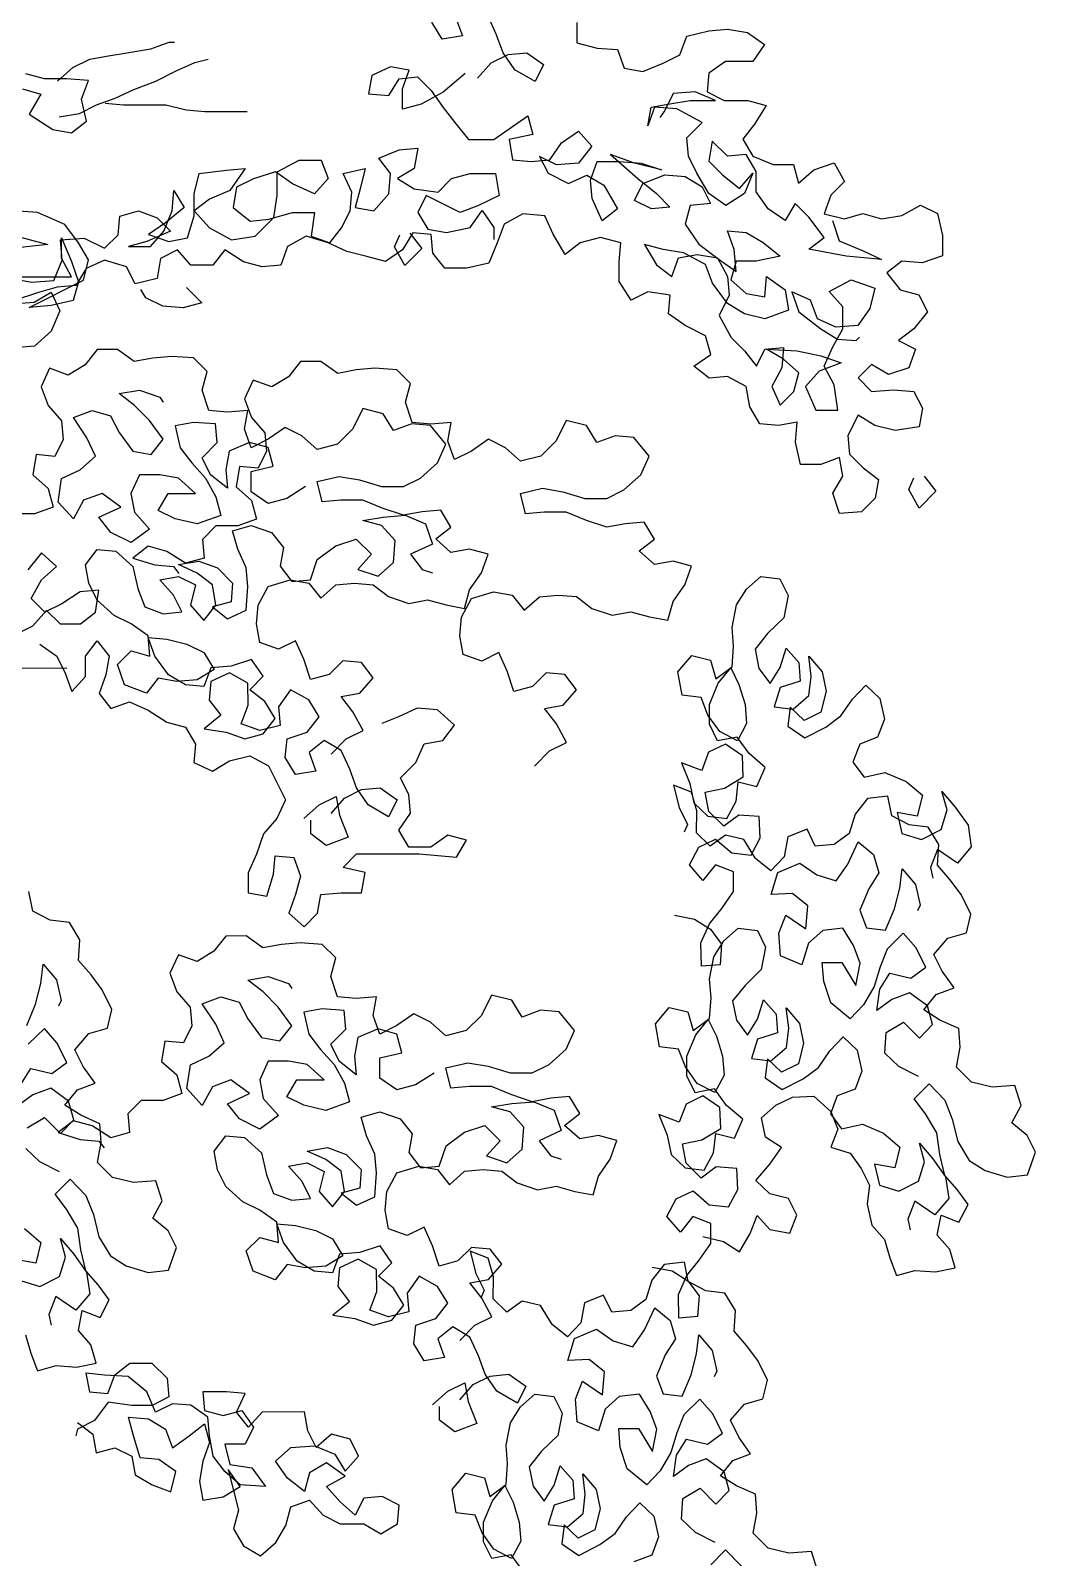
# Model space of a CAD drawing. Header units: millimetres. Extents: x 454 to 24074, y 929 to 15016.
# Drawn here: x 7604 to 8203, y 2330 to 3240 of the extents above; entities that cross this region are included whole.
import ezdxf

# ---------------------------------------------------------------- set-up
doc = ezdxf.new("R2010")
doc.units = ezdxf.units.MM
doc.layers.add('cadblocksdwg.com', color=255, linetype='Continuous')

# ---------------------------------------------------------------- blocks, each defined once
blk = doc.blocks.new('Trees side 017_cad-block.com')
at = {"color": 0}
for points in [[(1419.4, 4448.8), (1435.2, 4466.6), (1455, 4476.5), (1476.7, 4478.5), (1496.5, 4464.7), (1486.7, 4444.9), (1462.9, 4458.7), (1449.1, 4478.4), (1441.1, 4500.2), (1431.2, 4521.9)], [(1393.7, 4519.9), (1401.6, 4498.2), (1377.9, 4494.2), (1366, 4514)], [(1535.1, 4513.7), (1535.1, 4489.9), (1558.9, 4484), (1582.6, 4482.1), (1590.5, 4460.3), (1612.3, 4456.4), (1636, 4466.3), (1655.7, 4476.2), (1663.6, 4498), (1689.3, 4503.9), (1711.1, 4505.9), (1734.8, 4502), (1754.6, 4488.2), (1740.8, 4468.4), (1709.1, 4468.3), (1689.4, 4454.5), (1687.4, 4432.7), (1707.2, 4422.9), (1734.9, 4422.9), (1756.6, 4417), (1742.8, 4395.2), (1729, 4377.4), (1740.9, 4357.7), (1764.6, 4347.8), (1788.3, 4347.8), (1794.3, 4326.1), (1812.1, 4341.9), (1835.8, 4349.8), (1847.7, 4328.1), (1831.9, 4312.3), (1824, 4290.5), (1847.7, 4284.6), (1869.4, 4290.6), (1891.2, 4284.6), (1914.9, 4288.6), (1936.6, 4300.5), (1956.4, 4290.6), (1962.4, 4264.9), (1962.4, 4241.2), (1938.7, 4233.3), (1915, 4235.2), (1897.2, 4221.4), (1913, 4201.6), (1934.8, 4195.7), (1944.7, 4176), (1928.9, 4156.2), (1911.1, 4142.3), (1930.9, 4132.5), (1923, 4110.7), (1899.3, 4102.8), (1879.5, 4114.6), (1863.7, 4098.8), (1879.5, 4083), (1905.2, 4085), (1928.9, 4083), (1938.8, 4063.3), (1934.9, 4041.5), (1907.2, 4037.5), (1883.5, 4043.4), (1863.7, 4055.3), (1851.9, 4031.6), (1853.9, 4009.8), (1869.7, 3994), (1887.5, 3980.2), (1883.6, 3958.4), (1867.8, 3942.6), (1842.1, 3940.6), (1834.1, 3964.3), (1846, 3984.1), (1842, 4005.8), (1820.3, 3997.9), (1796.6, 3997.9), (1790.6, 4023.6), (1792.6, 4047.3), (1770.8, 4043.3), (1749.1, 4045.3), (1737.2, 4065.1), (1733.2, 4088.8), (1711.4, 4100.6), (1689.7, 4098.6), (1671.9, 4112.4), (1691.7, 4126.3), (1685.7, 4148), (1662, 4159.9), (1642.2, 4173.7), (1644.1, 4195.5), (1618.4, 4199.4), (1598.7, 4189.5), (1584.8, 4211.2), (1584.8, 4234.9), (1586.8, 4256.7), (1563, 4262.6), (1539.3, 4256.6), (1521.5, 4242.8), (1507.7, 4266.5), (1497.8, 4288.2), (1472.1, 4290.2), (1450.3, 4278.3), (1442.4, 4256.6), (1432.6, 4232.8), (1406.9, 4226.9), (1381.2, 4226.8), (1367.3, 4244.6), (1365.3, 4266.4), (1343.6, 4268.3), (1331.7, 4248.5), (1312, 4234.7), (1290.2, 4240.6), (1266.5, 4246.5), (1244.7, 4256.4), (1219, 4264.3), (1197.3, 4252.4), (1189.4, 4230.6), (1167.7, 4228.6), (1145.9, 4234.5), (1124.1, 4248.4), (1110.3, 4230.6), (1084.6, 4230.5), (1068.8, 4248.3), (1049, 4238.4), (1045.1, 4214.7), (1019.4, 4208.7), (1009.5, 4228.5), (983.8, 4236.4), (962.1, 4226.5), (950.2, 4206.7), (928.5, 4204.7), (906.7, 4198.7), (877.1, 4188.8)], [(877.1, 4214.5), (898.8, 4210.6), (924.5, 4212.6), (934.4, 4236.3), (932.4, 4260), (960, 4262), (983.8, 4250.2), (999.6, 4266), (1001.5, 4287.8), (1023.3, 4293.7), (1045, 4285.9), (1060.9, 4270), (1033.2, 4258.2), (1011.5, 4252.2), (1037.2, 4252.2), (1053, 4270), (1062.8, 4293.8), (1064.8, 4317.5), (1076.7, 4297.7), (1054.9, 4279.9), (1035.2, 4266.1), (1058.9, 4258.2), (1080.6, 4262.2), (1088.5, 4287.9), (1088.5, 4313.6), (1094.4, 4337.3), (1126, 4341.3), (1147.8, 4343.3), (1130, 4317.6), (1106.3, 4307.7), (1088.5, 4293.8), (1106.3, 4274), (1132, 4260.2), (1159.7, 4264.2), (1181.4, 4286), (1185.4, 4311.7), (1185.4, 4339.4), (1211, 4353.2), (1236.7, 4353.2), (1244.7, 4331.5), (1228.9, 4313.7), (1203.2, 4325.5), (1183.4, 4339.4), (1157.7, 4331.4), (1137.9, 4321.5), (1134, 4297.8), (1153.8, 4282), (1175.5, 4284), (1203.2, 4291.9), (1228.9, 4291.9), (1225, 4264.3), (1246.7, 4256.4), (1260.5, 4274.2), (1270.4, 4294), (1272.4, 4315.7), (1262.5, 4337.5), (1288.2, 4343.4), (1282.2, 4319.7), (1276.3, 4297.9), (1298.1, 4294), (1315.9, 4313.8), (1317.8, 4337.5), (1304, 4355.3), (1327.7, 4365.2), (1349.4, 4367.2), (1345.5, 4343.5), (1325.7, 4331.6), (1345.5, 4319.7), (1373.2, 4315.8), (1389, 4331.6), (1410.7, 4337.6), (1440.4, 4337.6), (1444.4, 4311.9), (1420.6, 4300), (1398.9, 4292.1), (1359.4, 4311.8), (1349.5, 4292.1), (1361.4, 4272.3), (1383.1, 4268.4), (1410.8, 4274.3), (1424.6, 4294.1), (1438.5, 4274.3), (1438.5, 4260.5)], [(887.7, 4436.2), (909.4, 4430.3), (895.6, 4406.6), (923.3, 4388.8), (945.1, 4384.9), (962.8, 4398.7), (956.9, 4424.4), (964.8, 4446.2), (939.1, 4448.1), (913.4, 4448.1), (891.6, 4454)], [(928.9, 4445.2), (946.7, 4461.1), (966.4, 4471), (988.2, 4474.9), (1011.9, 4478.9), (1037.6, 4482.9), (1059.3, 4490.8), (1065.3, 4490.8)], [(930.9, 4403.7), (954.6, 4407.7), (974.4, 4417.6), (996.1, 4425.5), (1017.9, 4435.4), (1043.6, 4445.3), (1067.3, 4457.2), (1089, 4467.1), (1104.8, 4471.1)], [(1404.7, 4454.2), (1379, 4432.5), (1353.3, 4418.6), (1331.6, 4412.6), (1331.6, 4436.4), (1339.4, 4458.1), (1317.7, 4462.1), (1296, 4452.1), (1292, 4430.4), (1315.8, 4428.4), (1327.6, 4448.2), (1349.3, 4450.2), (1365.2, 4434.4), (1379, 4414.7), (1392.9, 4396.9), (1408.7, 4377.1), (1438.4, 4377.2), (1477.9, 4404.9), (1483.8, 4383.1), (1456.2, 4377.2), (1460.1, 4353.4), (1481.9, 4351.5), (1503.6, 4353.5), (1517.5, 4373.3), (1537.2, 4387.1), (1553, 4369.3), (1537.2, 4349.6), (1511.5, 4347.6), (1491.8, 4357.4), (1501.7, 4337.7), (1525.4, 4325.8), (1547.1, 4335.7), (1566.9, 4323.9), (1582.8, 4296.2), (1565, 4282.4), (1553.1, 4308.1), (1551.1, 4329.8), (1559, 4351.6), (1584.7, 4351.6), (1610.4, 4349.6), (1634.1, 4341.7), (1602.5, 4349.6), (1574.8, 4359.5), (1606.5, 4331.8), (1628.2, 4314.1), (1644, 4298.3), (1622.3, 4296.3), (1602.5, 4306.1), (1612.4, 4325.9), (1638.1, 4335.8), (1661.8, 4333.9), (1681.6, 4322), (1691.5, 4302.3), (1667.8, 4300.3), (1661.9, 4278.5), (1677.7, 4254.8), (1701.4, 4237), (1721.2, 4223.2), (1719.2, 4248.9), (1711.3, 4270.6), (1733, 4268.7), (1752.8, 4256.8), (1772.6, 4241), (1744.9, 4235.1), (1721.2, 4235.1), (1715.3, 4213.3), (1733.1, 4197.5), (1754.9, 4193.6), (1756.8, 4217.3), (1778.6, 4201.5), (1782.5, 4177.8), (1754.9, 4167.9), (1731.2, 4173.8), (1711.4, 4185.6), (1693.6, 4209.3), (1685.6, 4231.1), (1659.9, 4244.9), (1636.2, 4248.8), (1614.4, 4254.7), (1628.3, 4231), (1646.1, 4217.2), (1654, 4239), (1675.7, 4242.9), (1699.5, 4239), (1711.3, 4217.3), (1713.3, 4195.5), (1701.5, 4171.8), (1715.4, 4146.1), (1731.2, 4130.3), (1745, 4112.5), (1754.9, 4132.3), (1776.7, 4134.3), (1774.7, 4110.6), (1762.9, 4088.8), (1772.8, 4067.1), (1788.6, 4082.9), (1794.5, 4104.7), (1776.7, 4120.5), (1756.9, 4132.3), (1792.5, 4130.4), (1820.2, 4124.4), (1843.9, 4116.6), (1818.2, 4106.7), (1802.4, 4088.8), (1814.3, 4061.2), (1840, 4061.2), (1836, 4090.9), (1824.1, 4112.6), (1834, 4134.3), (1845.8, 4156.1), (1845.8, 4181.8), (1830, 4199.6), (1855.7, 4213.4), (1883.4, 4203.6), (1877.4, 4179.9), (1863.6, 4160.1), (1837.9, 4158.1), (1816.2, 4167.9), (1808.2, 4189.7), (1786.5, 4199.5), (1794.4, 4175.8), (1820.1, 4156.1), (1839.9, 4144.2), (1861.7, 4142.3), (1865.6, 4146.2)], [(1833.9, 4282.6), (1841.8, 4258.9), (1869.5, 4247.1), (1891.2, 4237.2), (1849.7, 4241.1), (1806.2, 4249), (1824, 4262.8), (1806.2, 4286.5), (1790.3, 4302.3), (1778.5, 4282.6), (1758.7, 4296.4), (1744.9, 4316.1), (1744.8, 4339.9), (1733, 4359.6), (1711.2, 4357.6), (1693.4, 4375.4), (1689.5, 4351.7), (1705.3, 4335.9), (1725.1, 4320.1), (1740.9, 4337.9), (1731, 4314.2), (1709.3, 4300.3), (1689.5, 4314.1), (1675.6, 4337.8), (1665.7, 4357.6), (1663.7, 4379.3), (1681.5, 4397.1), (1651.9, 4412.9), (1626.1, 4414.9), (1618.3, 4393.1), (1622.2, 4414.9), (1643.9, 4418.9), (1667.7, 4422.8), (1697.3, 4422.9), (1673.6, 4432.7), (1647.9, 4430.7), (1638, 4410.9), (1632.1, 4403)], [(984.3, 4419.6), (1006, 4417.6), (1055.4, 4417.7), (1079.2, 4411.8), (1100.9, 4409.8), (1150.3, 4409.9)], [(870.1, 4185.1), (901.7, 4187.1), (921.5, 4199), (931.4, 4177.3), (921.5, 4153.5), (901.8, 4135.7), (874.1, 4133.7)], [(846.4, 4216.7), (945.2, 4216.8), (933.3, 4238.6), (933.3, 4262.3), (945.2, 4234.6), (953.1, 4210.9), (947.2, 4189.1), (921.5, 4183.2), (895.8, 4181.2), (959, 4212.9), (965, 4236.6), (953.1, 4256.4), (937.2, 4278.1), (905.6, 4291.9), (877.9, 4293.9)], [(874, 4266.2), (917.5, 4254.4), (878, 4250.4)], [(1340.3, 4267.7), (1354.1, 4249.9), (1334.4, 4230.1), (1322.5, 4251.9), (1328.4, 4265.7)], [(1079.4, 4204.2), (1097.2, 4186.4), (1075.4, 4180.5), (1051.7, 4182.4), (1031.9, 4192.3), (1026, 4202.2)], [(1248.2, 3659.6), (1266, 3677.4), (1285.7, 3687.3), (1273.8, 3709), (1260, 3726.8), (1281.7, 3730.8), (1297.5, 3748.6), (1283.7, 3766.4), (1261.9, 3768.3), (1246.1, 3752.5), (1224.4, 3746.6), (1216.5, 3770.3), (1206.6, 3792), (1186.8, 3782.1), (1165, 3790), (1161.1, 3811.7), (1163, 3833.5), (1174.9, 3855.2), (1200.6, 3863.2), (1222.3, 3859.2), (1236.2, 3841.5), (1253.9, 3857.3), (1275.7, 3859.3), (1297.4, 3857.3), (1315.2, 3843.5), (1339, 3835.6), (1360.7, 3839.6), (1382.5, 3833.7), (1404.2, 3829.7), (1410.1, 3851.5), (1424, 3871.3), (1431.8, 3893), (1410.1, 3898.9), (1388.3, 3895), (1370.5, 3910.8), (1388.3, 3924.6), (1376.4, 3944.4), (1354.7, 3942.4), (1332.9, 3938.4), (1309.2, 3946.3), (1285.5, 3956.2), (1259.8, 3956.1), (1238, 3954.1), (1232.1, 3977.9), (1257.8, 3983.8), (1281.5, 3979.9), (1307.2, 3972), (1332.9, 3972), (1352.7, 3981.9), (1372.4, 3999.7), (1382.3, 4021.5), (1364.5, 4043.2), (1342.7, 4045.2), (1321, 4037.3), (1309.1, 4057), (1285.4, 4062.9), (1273.5, 4039.2), (1255.8, 4021.4), (1232.1, 4015.4), (1214.2, 4031.2), (1194.5, 4041.1), (1174.7, 4027.2), (1154.9, 4017.3), (1147, 4039.1), (1151, 4060.8), (1127.2, 4058.8), (1105.5, 4060.8), (1097.6, 4084.5), (1103.5, 4106.3), (1087.6, 4122.1), (1061.9, 4124), (1040.2, 4122), (1018.4, 4118), (998.7, 4131.9), (974.9, 4131.8), (961.1, 4114), (941.4, 4102.1), (919.6, 4110), (909.7, 4088.3), (917.7, 4066.5), (933.5, 4048.8), (935.5, 4027), (925.6, 4007.2), (903.9, 4009.2), (899.9, 3985.5), (917.8, 3969.7), (923.7, 3947.9), (902, 3940), (876.3, 3940)], [(1485.7, 3645.6), (1503.5, 3663.4), (1523.2, 3673.3), (1511.4, 3695.1), (1497.5, 3712.9), (1519.2, 3716.8), (1535, 3734.6), (1521.2, 3752.4), (1499.4, 3754.4), (1483.6, 3738.6), (1461.9, 3732.6), (1454, 3756.3), (1444.1, 3778.1), (1424.3, 3768.2), (1402.6, 3776), (1398.6, 3797.8), (1400.5, 3819.5), (1412.4, 3841.3), (1438.1, 3849.2), (1459.8, 3845.3), (1473.7, 3827.5), (1491.5, 3843.3), (1513.2, 3845.3), (1534.9, 3843.4), (1552.8, 3829.6), (1576.5, 3821.7), (1598.2, 3825.6), (1620, 3819.7), (1641.7, 3815.8), (1647.6, 3837.6), (1661.5, 3857.3), (1669.4, 3879.1), (1647.6, 3885), (1625.9, 3881), (1608, 3896.8), (1625.8, 3910.7), (1613.9, 3930.4), (1592.2, 3928.4), (1570.5, 3924.5), (1546.7, 3932.4), (1523, 3942.2), (1497.3, 3942.2), (1475.5, 3940.2), (1469.6, 3963.9), (1495.3, 3969.9), (1519, 3965.9), (1544.7, 3958.1), (1570.4, 3958.1), (1590.2, 3968), (1609.9, 3985.8), (1619.8, 4007.5), (1602, 4029.3), (1580.2, 4031.2), (1558.5, 4023.3), (1546.6, 4043.1), (1522.9, 4049), (1511.1, 4025.2), (1493.3, 4007.4), (1469.6, 4001.5), (1451.8, 4017.3), (1432, 4027.1), (1412.2, 4013.3), (1392.5, 4003.4), (1384.5, 4025.1), (1388.5, 4046.9), (1364.7, 4044.9), (1343, 4046.8), (1335.1, 4070.6), (1341, 4092.3), (1325.1, 4108.1), (1299.4, 4110.1), (1277.7, 4108.1), (1256, 4104.1), (1236.2, 4117.9), (1212.4, 4117.9), (1198.6, 4100.1), (1178.9, 4088.2), (1157.1, 4096.1), (1147.2, 4074.3), (1155.2, 4052.6), (1171, 4034.8), (1173, 4013.1), (1163.1, 3993.3), (1141.4, 3995.2), (1137.5, 3971.5), (1155.3, 3955.7), (1161.2, 3934), (1139.5, 3926.1), (1113.8, 3926), (1098, 3910.2), (1100, 3888.5), (1078.2, 3882.5), (1056.5, 3896.3), (1034.7, 3902.2), (1016.9, 3888.4), (1042.6, 3880.5), (1064.4, 3878.5), (1070.3, 3870.6)], [(1218.3, 3971.9), (1196.5, 3958.1), (1174.8, 3952.1), (1155, 3965.9), (1155, 3989.7), (1180.7, 3995.6), (1174.7, 4017.4), (1153, 4023.3), (1129.3, 4013.4), (1125.3, 3991.6), (1127.3, 3969.9), (1107.5, 3985.7), (1097.6, 4005.4), (1115.4, 4023.2), (1113.4, 4045), (1087.7, 4046.9), (1066, 4043), (1071.9, 4017.3), (1085.8, 3999.5), (1101.6, 3981.7), (1113.5, 3960), (1119.4, 3938.2), (1091.8, 3928.3), (1066.1, 3934.2), (1046.3, 3944.1), (1058.1, 3963.9), (1089.8, 3963.9), (1070, 3981.7), (1048.2, 3985.6), (1024.5, 3985.6), (1014.6, 3963.8), (1018.6, 3942.1), (1036.4, 3922.3), (1014.7, 3906.5), (990.9, 3918.3), (977.1, 3936.1), (1002.8, 3948), (981, 3963.8), (959.3, 3955.9), (947.4, 3934.1), (929.6, 3953.9), (933.6, 3981.5), (955.3, 3991.5), (973.1, 4007.3), (963.2, 4029), (947.3, 4052.7), (969.1, 4060.7), (990.8, 4054.7), (1000.7, 4035), (1016.6, 4013.3), (1038.3, 4009.3), (1052.1, 4027.1), (1036.3, 4048.9), (1018.5, 4066.6), (1000.7, 4080.5), (1024.4, 4084.4), (1048.1, 4076.5), (1052.1, 4070.6)], [(1940.9, 3984.2), (1954.7, 3966.4), (1935, 3946.6), (1923.1, 3968.4), (1929, 3982.2)], [(1248.3, 3590.4), (1264.1, 3608.2), (1283.8, 3618.1), (1305.6, 3620.1), (1325.3, 3606.3), (1315.5, 3586.5), (1291.7, 3600.3), (1277.9, 3620.1), (1270, 3641.8), (1260.1, 3663.6), (1240.3, 3675.4), (1222.5, 3661.5), (1230.4, 3639.8), (1206.7, 3635.8), (1194.8, 3655.6), (1196.8, 3677.3), (1220.5, 3685.3), (1234.3, 3703.1), (1222.4, 3722.8), (1200.7, 3734.7), (1186.9, 3714.9), (1188.9, 3693.1), (1165.1, 3687.2), (1143.4, 3695.1), (1151.3, 3716.8), (1151.2, 3742.5), (1129.5, 3754.4), (1107.8, 3744.5), (1105.8, 3722.7), (1119.6, 3704.9), (1099.9, 3689.1), (1125.6, 3685.2), (1147.4, 3677.3), (1169.1, 3683.2), (1182.9, 3701), (1171, 3720.8), (1153.2, 3734.6), (1169, 3750.5), (1155.2, 3770.2), (1131.5, 3762.3), (1107.7, 3760.3), (1099.8, 3738.5), (1078.1, 3740.5), (1058.3, 3752.3), (1042.5, 3774.1), (1034.6, 3795.8), (1056.3, 3793.8), (1080, 3787.9), (1099.8, 3778.1), (1111.7, 3758.3), (1091.9, 3746.4), (1068.2, 3744.4), (1046.5, 3748.4), (1032.6, 3730.6), (1006.9, 3740.4), (999, 3764.1), (1014.8, 3780), (1036.6, 3774.1), (1034.6, 3797.8), (1014.8, 3811.6), (995, 3821.5), (975.2, 3839.2), (965.3, 3859), (961.3, 3880.7), (975.2, 3898.6), (996.9, 3896.6), (1016.7, 3878.8), (1022.6, 3853.1), (1030.6, 3831.4), (1052.3, 3823.5), (1074.1, 3825.5), (1064.2, 3845.3), (1048.3, 3863), (1070.1, 3867), (1089.9, 3857.1), (1083.9, 3833.4), (1099.8, 3815.6), (1113.6, 3833.4), (1109.6, 3857.2), (1091.8, 3871), (1070.1, 3880.8), (1093.8, 3884.8), (1115.5, 3876.9), (1133.3, 3859.2), (1131.4, 3837.4), (1109.6, 3831.5), (1127.5, 3817.6), (1149.2, 3827.5), (1151.1, 3855.2), (1149.1, 3877), (1139.2, 3898.7), (1133.3, 3920.4), (1155, 3926.4), (1178.8, 3918.5), (1192.6, 3900.7), (1188.7, 3879), (1202.5, 3861.2), (1224.3, 3863.2), (1232.2, 3886.9), (1253.9, 3902.8), (1277.6, 3910.7), (1295.4, 3892.9), (1279.6, 3875.1), (1303.4, 3867.2), (1321.1, 3883.1), (1323.1, 3908.8), (1307.3, 3926.5), (1285.5, 3932.4), (1309.2, 3936.4), (1334.9, 3938.4), (1358.7, 3928.6), (1366.6, 3904.8), (1340.9, 3893), (1354.8, 3875.2), (1366.6, 3871.2)], [(880.3, 3799.6), (900.1, 3809.5), (915.9, 3827.3), (931.7, 3811.5), (955.5, 3811.5), (973.2, 3825.4), (977.2, 3851.1), (955.4, 3849.1), (933.7, 3835.2), (913.9, 3825.3), (898.1, 3841.1), (909.9, 3862.9), (927.7, 3878.7), (909.9, 3894.5), (894.1, 3874.8)], [(1649.4, 3471.4), (1672.8, 3467), (1691.5, 3455.2), (1704.4, 3437.6), (1702.8, 3413.5), (1680.8, 3411.8), (1680.3, 3439.2), (1690.1, 3461.3), (1704.6, 3479.3), (1718.2, 3499), (1718.1, 3522.1), (1697.1, 3530.1), (1682.5, 3512.1), (1666.9, 3530.4), (1677.7, 3550.8), (1697.3, 3560.3), (1716.3, 3544.1), (1738.7, 3541.4), (1749.5, 3561.8), (1748.4, 3586.6), (1724.4, 3588.2), (1706.8, 3575.3), (1689.4, 3592.5), (1685, 3615.2), (1707.7, 3619.7), (1729.7, 3633), (1728.6, 3657.7), (1708.9, 3671.2), (1689.2, 3661.7), (1681.2, 3640.6), (1657.4, 3649.4), (1667.3, 3625.3), (1671.8, 3602.6), (1688.1, 3587.1), (1710.5, 3584.4), (1721.3, 3604.8), (1723.9, 3627.2), (1745.6, 3621.8), (1755.4, 3643.9), (1736.4, 3660.1), (1722.4, 3679.4), (1699.7, 3674.9), (1690.2, 3694.6), (1690.1, 3717.6), (1700.5, 3742.4), (1715.1, 3760.4), (1724.6, 3740.8), (1731.8, 3717.4), (1733.6, 3695.4), (1722.8, 3675), (1702.4, 3685.8), (1688.4, 3705.1), (1680.6, 3725.7), (1658.2, 3728.4), (1653.4, 3755.5), (1669.6, 3774.5), (1691.3, 3769.2), (1697.5, 3747.5), (1716.8, 3761.4), (1718.4, 3785.5), (1716.6, 3807.5), (1721.7, 3833.7), (1733.5, 3852.3), (1750.1, 3867), (1772.4, 3864.3), (1782, 3844.7), (1777, 3818.5), (1758, 3800.2), (1743.5, 3782.2), (1748, 3759.5), (1760.9, 3741.9), (1772.7, 3760.6), (1779.8, 3783.3), (1794.4, 3766.7), (1796.2, 3744.7), (1772.8, 3737.5), (1765.7, 3714.8), (1788.1, 3712.1), (1806.4, 3727.8), (1809, 3750.1), (1806.2, 3773.9), (1821.9, 3755.6), (1826.4, 3732.9), (1820.3, 3708.5), (1800.7, 3698.9), (1784.4, 3714.5), (1781.7, 3692.1), (1801.4, 3678.6), (1826.1, 3691.2), (1843.7, 3704.1), (1857.2, 3723.8), (1872.8, 3740.1), (1889.1, 3724.6), (1894.6, 3700.2), (1886.5, 3679.2), (1865.9, 3671.3), (1857.8, 3650.3), (1870.7, 3632.7), (1895.1, 3638.2), (1919.9, 3627.7), (1938.9, 3611.5), (1932.9, 3587.1), (1909.5, 3591.4), (1915, 3567), (1937.7, 3559.9), (1960.7, 3571.5), (1967.8, 3594.3), (1961.6, 3616), (1977.3, 3597.7), (1992.2, 3576.7), (1996, 3551.3), (1979.8, 3532.3), (1956.4, 3548.1), (1948.3, 3527.1), (1951, 3514.9)], [(908, 3787.8), (927.8, 3774), (937.7, 3754.2), (945.6, 3732.5), (961.4, 3750.3), (961.4, 3774), (975.2, 3791.8), (989.1, 3774), (985.2, 3752.3), (977.3, 3730.5), (991.1, 3712.7), (1012.9, 3720.7), (1034.6, 3710.8), (1056.4, 3697), (1078.1, 3691.1), (1090, 3671.3), (1088.1, 3649.6), (1109.8, 3639.7), (1129.6, 3651.6), (1153.3, 3657.5), (1175.1, 3645.7), (1194.9, 3606.2), (1185, 3584.4), (1169.2, 3566.6), (1161.3, 3542.9), (1151.4, 3521.1), (1151.5, 3497.4), (1173.2, 3493.5), (1181.1, 3519.2), (1183.1, 3540.9), (1204.8, 3539), (1212.7, 3517.2), (1206.8, 3495.5), (1198.9, 3473.7), (1216.7, 3457.9), (1232.5, 3473.7), (1236.5, 3495.5), (1260.2, 3497.5), (1283.9, 3497.5), (1287.9, 3521.2), (1262.2, 3527.1), (1278, 3543), (1351.1, 3543), (1394.6, 3539.1), (1406.4, 3558.9), (1384.7, 3564.8), (1364.9, 3551), (1339.2, 3550.9), (1327.4, 3570.7), (1341.2, 3590.5), (1339.2, 3612.2), (1329.3, 3632), (1347.1, 3649.8), (1356.9, 3671.5), (1378.7, 3675.5), (1392.5, 3693.3), (1372.7, 3711.1), (1349, 3713.1), (1327.2, 3703.2), (1307.5, 3695.2)], [(672.8, 3750), (698.5, 3740.1), (720.3, 3732.3), (744, 3738.2), (763.8, 3748.1), (807.2, 3752.1), (850.7, 3760), (939.7, 3760.1)], [(1682.3, 3096.4), (1706.7, 3090.4), (1725.4, 3078.6), (1737.9, 3100), (1746, 3121), (1760.6, 3104.4), (1784, 3100.1), (1792.1, 3121.1), (1782.5, 3140.8), (1760.8, 3146.2), (1744.5, 3161.7), (1760.7, 3180.7), (1774.2, 3200.4), (1755.6, 3212.3), (1751.1, 3235), (1767.7, 3249.6), (1787.3, 3259.1), (1812, 3260.2), (1832.1, 3242.3), (1840, 3221.6), (1831.9, 3200.6), (1854.6, 3193.5), (1867.5, 3175.9), (1877.1, 3156.3), (1874.4, 3133.9), (1879.9, 3109.5), (1894.5, 3092.9), (1900.7, 3071.3), (1908.6, 3050.6), (1930.2, 3056.8), (1954.3, 3055.1), (1977, 3059.6), (1970.9, 3081.3), (1956.2, 3097.9), (1960.6, 3121.3), (1981.6, 3113.2), (1992.4, 3133.6), (1979.5, 3151.2), (1964.9, 3167.7), (1959.4, 3192.1), (1955.6, 3217.5), (1942.3, 3239.5), (1929.4, 3257.1), (1946.6, 3274.5), (1965, 3255.5), (1973.8, 3233.2), (1980.4, 3207.1), (1993.6, 3185.1), (2012.3, 3173.3), (2037.8, 3165.5), (2061.5, 3168.3), (2070.9, 3194.8), (2061.4, 3214.4), (2043.4, 3229), (2054.2, 3249.3), (2047, 3272.7), (2020.5, 3270.6), (1996.1, 3276.6), (1978.8, 3293.9), (1983.1, 3317.3), (1981.4, 3339.3), (1959.3, 3349.1), (1940.6, 3360.9), (1955.1, 3378.9), (1975.8, 3386.8), (1961.9, 3406.1), (1952.3, 3425.7), (1968.5, 3444.7), (1990.2, 3450.9), (1995.6, 3472.6), (1984, 3495.6), (1971.1, 3513.2), (1956.4, 3529.8), (1958.1, 3553.9), (1945.8, 3574.2), (1923.4, 3576.8), (1903, 3587.6), (1898.6, 3610.3), (1874.9, 3607.6), (1860.3, 3589.6), (1853.3, 3566.8), (1835.7, 3553.9), (1813.6, 3552.1), (1804.1, 3571.8), (1781.7, 3562.9), (1777.4, 3539.5), (1761.8, 3523.2), (1743.8, 3537.7), (1730.5, 3559.7), (1708.8, 3565.1), (1691.2, 3552.1), (1674.9, 3567.7), (1675.5, 3593.5), (1669.4, 3615.2), (1648.3, 3623.2), (1654.8, 3597.1), (1664.4, 3577.5), (1660.7, 3568.3)], [(1216.6, 3584.4), (1234.4, 3600.3), (1254.2, 3610.2), (1258.1, 3588.4), (1268.1, 3562.7), (1242.4, 3552.8), (1224.6, 3566.6), (1224.5, 3582.5)], [(1934.4, 3283.3), (1911.3, 3294.7), (1895, 3310.3), (1896.6, 3334.4), (1916.9, 3346.6), (1935.3, 3327.7), (1950.8, 3344), (1944.7, 3365.7), (1923.9, 3380.9), (1903.3, 3373), (1885.7, 3360.1), (1889, 3385.2), (1900.8, 3403.9), (1925.3, 3397.8), (1942.9, 3410.8), (1931.3, 3433.8), (1916.6, 3450.4), (1897.7, 3432), (1889.6, 3411), (1882.6, 3388.2), (1870.1, 3366.8), (1854.5, 3350.5), (1831.8, 3369.1), (1823.6, 3394.2), (1821.8, 3416.2), (1844.9, 3416.3), (1861.2, 3389.2), (1866.2, 3415.3), (1858.4, 3436), (1846.1, 3456.3), (1822.4, 3453.5), (1805.8, 3438.9), (1798.1, 3413.4), (1773.3, 3423.9), (1771.2, 3450.3), (1779.3, 3471.4), (1802.7, 3455.5), (1805, 3482.3), (1787, 3496.8), (1762.2, 3495.7), (1770, 3521.2), (1795.7, 3532.1), (1815.4, 3518.6), (1838.2, 3511.5), (1851.7, 3531.2), (1863.8, 3557), (1881.8, 3542.5), (1888, 3520.8), (1876.2, 3502.1), (1865.7, 3477.4), (1873.6, 3456.7), (1895.9, 3454), (1906.4, 3478.8), (1912.4, 3503.2), (1915.1, 3525.6), (1930.7, 3507.4), (1936.2, 3483), (1933.2, 3476.5)], [(891.4, 2981.6), (897.5, 2960), (905.4, 2939.3), (927.1, 2945.5), (951.1, 2943.8), (973.9, 2948.3), (967.7, 2970), (953.1, 2986.6), (957.4, 3010), (978.5, 3001.9), (989.2, 3022.3), (976.3, 3039.9), (961.7, 3056.4), (956.2, 3080.8), (952.4, 3106.2), (939.1, 3128.2), (926.2, 3145.8), (943.4, 3163.2), (961.8, 3144.2), (970.7, 3121.9), (977.2, 3095.8), (990.5, 3073.8), (1009.1, 3062), (1034.6, 3054.3), (1058.3, 3057), (1067.7, 3083.5), (1058.2, 3103.1), (1040.2, 3117.7), (1051, 3138), (1043.8, 3161.4), (1017.4, 3159.3), (992.9, 3165.3), (975.6, 3182.6), (979.9, 3206), (978.2, 3228), (956.1, 3237.8), (937.4, 3249.6), (952, 3267.6), (972.6, 3275.5), (958.7, 3294.8), (949.1, 3314.4), (965.4, 3333.4), (987, 3339.6), (992.4, 3361.3), (980.8, 3384.3), (967.9, 3401.9), (953.3, 3418.5), (954.9, 3442.6), (942.6, 3462.9), (920.2, 3465.6), (899.9, 3476.3), (895.4, 3499.1)], [(931.2, 3172), (908.1, 3183.4), (891.8, 3199)], [(893.4, 3223.1), (913.7, 3235.3), (932.1, 3216.4), (947.7, 3232.7), (941.5, 3254.4), (920.8, 3269.6), (900.1, 3261.7), (882.5, 3248.8)], [(885.8, 3273.9), (897.7, 3292.6), (922.1, 3286.5), (939.7, 3299.5), (928.1, 3322.5), (913.5, 3339.1), (894.5, 3320.7)], [(892.8, 3342.7), (903.2, 3367.5), (909.3, 3391.9), (911.9, 3414.3), (927.6, 3396.1), (933, 3371.7), (930, 3365.2)], [(1398.5, 2974.9), (1416.3, 2992.7), (1436, 3002.6), (1424.2, 3024.3), (1410.3, 3042.1), (1432, 3046.1), (1447.8, 3063.9), (1434, 3081.7), (1412.2, 3083.6), (1396.4, 3067.8), (1374.7, 3061.8), (1366.8, 3085.6), (1356.9, 3107.3), (1337.1, 3097.4), (1315.3, 3105.3), (1311.4, 3127), (1313.3, 3148.8), (1325.2, 3170.5), (1350.9, 3178.5), (1372.6, 3174.5), (1386.5, 3156.8), (1404.2, 3172.6), (1426, 3174.6), (1447.7, 3172.6), (1465.5, 3158.8), (1489.3, 3150.9), (1511, 3154.9), (1532.8, 3149), (1554.5, 3145), (1560.4, 3166.8), (1574.3, 3186.6), (1582.1, 3208.3), (1560.4, 3214.2), (1538.6, 3210.3), (1520.8, 3226.1), (1538.6, 3239.9), (1526.7, 3259.7), (1505, 3257.7), (1483.3, 3253.7), (1459.5, 3261.6), (1435.8, 3271.5), (1410.1, 3271.4), (1388.3, 3269.4), (1382.4, 3293.2), (1408.1, 3299.1), (1431.8, 3295.2), (1457.5, 3287.3), (1483.2, 3287.3), (1503, 3297.2), (1522.7, 3315), (1532.6, 3336.8), (1514.8, 3358.5), (1493, 3360.5), (1471.3, 3352.6), (1459.4, 3372.3), (1435.7, 3378.2), (1423.8, 3354.5), (1406.1, 3336.7), (1382.4, 3330.7), (1364.5, 3346.5), (1344.8, 3356.4), (1325, 3342.5), (1305.2, 3332.6), (1297.3, 3354.4), (1301.3, 3376.1), (1277.5, 3374.1), (1255.8, 3376.1), (1247.9, 3399.8), (1253.8, 3421.5), (1237.9, 3437.3), (1212.2, 3439.3), (1190.5, 3437.3), (1168.7, 3433.3), (1149, 3447.2), (1125.2, 3447.1), (1111.4, 3429.3), (1091.7, 3417.4), (1069.9, 3425.3), (1060, 3403.6), (1068, 3381.8), (1083.8, 3364.1), (1085.8, 3342.3), (1075.9, 3322.5), (1054.2, 3324.5), (1050.2, 3300.8), (1068.1, 3285), (1074, 3263.2), (1052.3, 3255.3), (1026.6, 3255.3), (1010.8, 3239.4), (1012.8, 3217.7), (991, 3211.7), (969.3, 3225.6), (947.5, 3231.5), (929.7, 3217.6), (955.4, 3209.7), (977.2, 3207.8), (983.1, 3199.9)], [(1623.1, 3060.7), (1646.5, 3056.3), (1665.1, 3044.5), (1678.1, 3026.9), (1676.4, 3002.8), (1654.4, 3001.1), (1654, 3028.6), (1663.8, 3050.6), (1678.3, 3068.6), (1691.8, 3088.3), (1691.7, 3111.4), (1670.7, 3119.5), (1656.2, 3101.5), (1640.5, 3119.7), (1651.3, 3140.1), (1671, 3149.6), (1690, 3133.4), (1712.4, 3130.8), (1723.2, 3151.1), (1722.1, 3175.9), (1698, 3177.5), (1680.4, 3164.6), (1663.1, 3181.8), (1658.6, 3204.5), (1681.3, 3209), (1703.3, 3222.3), (1702.2, 3247), (1682.5, 3260.5), (1662.9, 3251), (1654.8, 3230), (1631, 3238.7), (1640.9, 3214.7), (1645.4, 3192), (1661.7, 3176.4), (1684.1, 3173.7), (1694.9, 3194.1), (1697.6, 3216.5), (1719.3, 3211.1), (1729.1, 3233.2), (1710, 3249.4), (1696.1, 3268.7), (1673.4, 3264.2), (1663.8, 3283.9), (1663.8, 3306.9), (1674.2, 3331.7), (1688.7, 3349.7), (1698.3, 3330.1), (1705.5, 3306.7), (1707.2, 3284.7), (1696.4, 3264.3), (1676, 3275.1), (1662.1, 3294.4), (1654.2, 3315.1), (1631.9, 3317.7), (1627, 3344.8), (1643.3, 3363.8), (1665, 3358.5), (1671.1, 3336.8), (1690.4, 3350.8), (1692.1, 3374.8), (1690.3, 3396.9), (1695.3, 3423), (1707.1, 3441.7), (1723.7, 3456.3), (1746.1, 3453.6), (1755.6, 3434), (1750.6, 3407.9), (1731.7, 3389.5), (1717.2, 3371.5), (1721.6, 3348.8), (1734.6, 3331.2), (1746.4, 3349.9), (1753.4, 3372.6), (1768, 3356), (1769.8, 3334), (1746.4, 3326.8), (1739.4, 3304.1), (1761.8, 3301.4), (1780, 3317.1), (1782.7, 3339.5), (1779.9, 3363.2), (1795.5, 3344.9), (1800, 3322.2), (1794, 3297.8), (1774.3, 3288.3), (1758, 3303.8), (1755.4, 3281.4), (1775.1, 3267.9), (1799.8, 3280.5), (1817.4, 3293.5), (1830.9, 3313.2), (1846.4, 3329.5), (1862.8, 3313.9), (1868.2, 3289.5), (1860.2, 3268.5), (1839.5, 3260.6), (1831.4, 3239.6), (1844.4, 3222), (1868.8, 3227.5), (1893.5, 3217), (1912.6, 3200.8), (1906.5, 3176.4), (1883.1, 3180.7), (1888.6, 3156.3), (1911.3, 3149.3), (1934.4, 3160.9), (1941.4, 3183.6), (1935.3, 3205.3), (1950.9, 3187), (1965.9, 3166), (1969.7, 3140.6), (1953.5, 3121.6), (1930, 3137.5), (1921.9, 3116.4), (1924.7, 3104.2)], [(1368.6, 3287.2), (1346.8, 3273.4), (1325.1, 3267.4), (1305.3, 3281.2), (1305.3, 3305), (1331, 3310.9), (1325, 3332.6), (1303.3, 3338.6), (1279.6, 3328.7), (1275.6, 3306.9), (1277.6, 3285.2), (1257.8, 3301), (1247.9, 3320.7), (1265.7, 3338.5), (1263.7, 3360.3), (1238, 3362.2), (1216.3, 3358.2), (1222.2, 3332.6), (1236.1, 3314.8), (1251.9, 3297), (1263.8, 3275.3), (1269.7, 3253.5), (1242.1, 3243.6), (1216.4, 3249.5), (1196.6, 3259.4), (1208.4, 3279.2), (1240.1, 3279.2), (1220.3, 3297), (1198.5, 3300.9), (1174.8, 3300.9), (1164.9, 3279.1), (1168.9, 3257.4), (1186.7, 3237.6), (1165, 3221.8), (1141.3, 3233.6), (1127.4, 3251.4), (1153.1, 3263.3), (1131.3, 3279.1), (1109.6, 3271.2), (1097.7, 3249.4), (1079.9, 3269.2), (1083.9, 3296.8), (1105.6, 3306.7), (1123.4, 3322.6), (1113.5, 3344.3), (1097.6, 3368), (1119.4, 3376), (1141.1, 3370), (1151, 3350.3), (1166.9, 3328.5), (1188.6, 3324.6), (1202.4, 3342.4), (1186.6, 3364.2), (1168.8, 3381.9), (1151, 3395.8), (1174.7, 3399.7), (1198.4, 3391.8), (1202.4, 3385.9)], [(890.4, 3105.7), (909.4, 3089.5), (903.4, 3065.1), (879.9, 3069.4)], [(885.4, 3045), (908.2, 3038), (931.2, 3049.6), (938.3, 3072.3), (932.1, 3094), (947.7, 3075.7), (962.7, 3054.7), (966.5, 3029.3), (950.3, 3010.3), (926.9, 3026.2), (918.8, 3005.1), (921.5, 2992.9)], [(1398.6, 2905.7), (1414.4, 2923.5), (1434.1, 2933.4), (1455.9, 2935.4), (1475.6, 2921.6), (1465.8, 2901.8), (1442, 2915.6), (1428.2, 2935.4), (1420.3, 2957.1), (1410.4, 2978.8), (1390.6, 2990.7), (1372.8, 2976.8), (1380.7, 2955.1), (1357, 2951.1), (1345.1, 2970.9), (1347.1, 2992.6), (1370.8, 3000.6), (1384.6, 3018.4), (1372.7, 3038.1), (1351, 3050), (1337.2, 3030.2), (1339.2, 3008.4), (1315.4, 3002.5), (1293.7, 3010.4), (1301.6, 3032.1), (1301.5, 3057.8), (1279.8, 3069.7), (1258.1, 3059.8), (1256.1, 3038), (1269.9, 3020.2), (1250.2, 3004.4), (1275.9, 3000.5), (1297.7, 2992.6), (1319.4, 2998.5), (1333.2, 3016.3), (1321.3, 3036.1), (1303.5, 3049.9), (1319.3, 3065.7), (1305.5, 3085.5), (1281.8, 3077.6), (1258, 3075.6), (1250.1, 3053.8), (1228.4, 3055.8), (1208.6, 3067.6), (1192.8, 3089.4), (1184.9, 3111.1), (1206.6, 3109.1), (1230.3, 3103.2), (1250.1, 3093.4), (1262, 3073.6), (1242.2, 3061.7), (1218.5, 3059.7), (1196.8, 3063.7), (1182.9, 3045.9), (1157.2, 3055.7), (1149.3, 3079.4), (1165.1, 3095.3), (1186.9, 3089.4), (1184.9, 3113.1), (1165.1, 3126.9), (1145.3, 3136.8), (1125.5, 3154.5), (1115.6, 3174.3), (1111.6, 3196), (1125.5, 3213.8), (1147.2, 3211.9), (1167, 3194.1), (1172.9, 3168.4), (1180.9, 3146.7), (1202.6, 3138.8), (1224.4, 3140.8), (1214.5, 3160.5), (1198.6, 3178.3), (1220.4, 3182.3), (1240.2, 3172.4), (1234.2, 3148.7), (1250.1, 3130.9), (1263.9, 3148.7), (1259.9, 3172.5), (1242.1, 3186.3), (1220.4, 3196.1), (1244.1, 3200.1), (1265.8, 3192.2), (1283.6, 3174.5), (1281.7, 3152.7), (1259.9, 3146.8), (1277.8, 3132.9), (1299.5, 3142.8), (1301.4, 3170.5), (1299.4, 3192.3), (1289.5, 3214), (1283.6, 3235.7), (1305.3, 3241.7), (1329.1, 3233.8), (1342.9, 3216), (1339, 3194.3), (1352.8, 3176.5), (1374.6, 3178.5), (1382.5, 3202.2), (1404.2, 3218.1), (1427.9, 3226), (1445.7, 3208.2), (1429.9, 3190.4), (1453.7, 3182.5), (1471.4, 3198.3), (1473.4, 3224), (1457.6, 3241.8), (1435.8, 3247.7), (1459.5, 3251.7), (1485.2, 3253.7), (1509, 3243.9), (1516.9, 3220.1), (1491.2, 3208.2), (1505.1, 3190.5), (1516.9, 3186.5)], [(1691.9, 2713.1), (1709.1, 2730.4), (1727.5, 2711.5)], [(1816.6, 2705.3), (1809.5, 2728.7), (1783, 2726.6), (1758.6, 2732.6), (1741.3, 2749.8), (1745.6, 2773.2), (1743.8, 2795.3), (1721.8, 2805.1), (1703.1, 2816.9), (1717.6, 2834.9), (1738.3, 2842.7), (1724.3, 2862), (1714.8, 2881.7), (1731, 2900.7), (1752.7, 2906.9), (1758.1, 2928.6), (1746.5, 2951.6), (1733.5, 2969.2), (1718.9, 2985.8), (1720.6, 3009.8), (1708.3, 3030.1), (1685.9, 3032.8), (1665.5, 3043.6), (1661.1, 3066.3), (1637.3, 3063.5), (1622.8, 3045.5), (1615.8, 3022.8), (1598.2, 3009.8), (1576.1, 3008.1), (1566.6, 3027.7), (1544.2, 3018.9), (1539.9, 2995.5), (1524.3, 2979.1), (1506.3, 2993.7), (1493, 3015.7), (1471.3, 3021), (1453.7, 3008.1), (1437.4, 3023.7), (1438, 3049.4), (1431.9, 3071.1), (1410.8, 3079.2), (1417.3, 3053.1), (1426.9, 3033.5), (1423.2, 3024.3)], [(1696.9, 2739.2), (1673.8, 2750.7), (1657.5, 2766.2), (1659.1, 2790.3), (1679.4, 2802.6), (1697.8, 2783.6), (1713.3, 2799.9), (1707.2, 2821.6), (1686.4, 2836.8), (1665.8, 2829), (1648.2, 2816), (1651.5, 2841.1), (1663.3, 2859.8), (1687.7, 2853.8), (1705.3, 2866.7), (1693.8, 2889.7), (1679.1, 2906.3), (1660.2, 2888), (1652.1, 2866.9), (1645.1, 2844.2), (1632.6, 2822.8), (1617, 2806.5), (1594.2, 2825.1), (1586, 2850.1), (1584.3, 2872.2), (1607.3, 2872.2), (1623.7, 2845.1), (1628.7, 2871.3), (1620.9, 2891.9), (1608.6, 2912.2), (1584.9, 2909.5), (1568.3, 2894.8), (1560.6, 2869.4), (1535.8, 2879.8), (1533.7, 2906.3), (1541.8, 2927.3), (1565.2, 2911.4), (1567.5, 2938.2), (1549.5, 2952.8), (1524.7, 2951.7), (1532.5, 2977.1), (1558.2, 2988), (1577.9, 2974.5), (1600.6, 2967.5), (1614.2, 2987.2), (1626.3, 3013), (1644.3, 2998.4), (1650.5, 2976.8), (1638.6, 2958.1), (1628.2, 2933.3), (1636.1, 2912.6), (1658.4, 2910), (1668.9, 2934.8), (1674.9, 2959.2), (1677.6, 2981.6), (1693.2, 2963.3), (1698.7, 2938.9), (1695.7, 2932.5)], [(952.2, 2879.3), (970, 2865.4), (974, 2843.7), (995.7, 2849.6), (1015.5, 2839.8), (1019.5, 2818), (1039.2, 2806.2), (1061, 2798.3), (1066.9, 2822), (1047.1, 2835.9), (1025.4, 2837.8), (1017.4, 2863.5), (1011.5, 2885.3), (1035.2, 2883.3), (1055, 2871.5), (1062.9, 2849.7), (1082.7, 2863.6), (1100.5, 2877.4), (1106.4, 2855.7), (1098.5, 2833.9), (1094.6, 2810.2), (1098.6, 2788.5), (1122.3, 2792.4), (1142, 2804.3), (1128.2, 2824.1), (1140.1, 2776.6), (1134.2, 2754.9), (1146.1, 2735.1), (1165.8, 2723.3), (1183.6, 2739.1), (1195.5, 2758.9), (1201.4, 2780.6), (1223.1, 2788.6), (1238.9, 2770.8), (1258.7, 2760.9), (1286.4, 2761), (1306.2, 2749.1), (1325.9, 2761), (1327.9, 2782.7), (1308.1, 2792.6), (1286.4, 2790.6), (1276.5, 2770.8), (1258.7, 2786.6), (1242.9, 2804.4), (1264.6, 2816.3), (1242.8, 2832.1), (1223.1, 2820.2), (1217.2, 2798.5), (1197.4, 2814.2), (1183.5, 2834), (1201.3, 2849.8), (1229, 2851.8), (1252.7, 2842), (1264.6, 2822.2), (1280.4, 2840), (1270.5, 2859.8), (1248.7, 2865.7), (1231, 2849.9), (1221.1, 2869.6), (1217.1, 2891.4), (1167.7, 2891.3), (1151.9, 2873.5), (1138, 2891.3), (1147.9, 2913.1), (1126.1, 2915), (1098.5, 2915), (1100.4, 2893.2), (1122.2, 2887.3), (1143.9, 2893.3), (1157.8, 2873.5), (1147.9, 2853.7), (1124.2, 2853.7), (1130.2, 2830), (1155.9, 2826.1), (1171.7, 2804.3), (1142, 2806.3), (1124.2, 2822.1), (1110.4, 2839.9), (1106.4, 2863.6), (1104.4, 2885.3), (1084.6, 2899.2), (1062.9, 2901.1), (1043.1, 2891.2), (1033.2, 2914.9), (1011.4, 2932.7), (983.8, 2934.6), (962, 2936.6), (966, 2914.9), (987.7, 2912.9), (995.6, 2934.7), (1013.4, 2948.5), (1039.1, 2948.5), (1056.9, 2930.8), (1058.9, 2909), (1039.2, 2899.1), (1015.4, 2899.1), (987.8, 2903), (972, 2881.3), (952.2, 2871.4), (950.2, 2863.4)], [(1366.9, 2899.7), (1384.7, 2915.6), (1404.5, 2925.5), (1408.4, 2903.7), (1418.4, 2878), (1392.7, 2868.1), (1374.9, 2881.9), (1374.8, 2897.8)], [(1472.5, 2705.4), (1458.6, 2724.7), (1435.9, 2720.2), (1426.3, 2739.8), (1426.2, 2762.9), (1436.7, 2787.7), (1451.2, 2805.7), (1460.8, 2786), (1467.9, 2762.7), (1469.7, 2740.6), (1458.9, 2720.3), (1438.5, 2731.1), (1424.6, 2750.3), (1416.7, 2771), (1394.3, 2773.7), (1389.5, 2800.8), (1405.7, 2819.8), (1427.5, 2814.4), (1433.6, 2792.8), (1452.9, 2806.7), (1454.5, 2830.8), (1452.8, 2852.8), (1457.8, 2878.9), (1469.6, 2897.6), (1486.2, 2912.2), (1508.6, 2909.6), (1518.1, 2889.9), (1513.1, 2863.8), (1494.2, 2845.5), (1479.6, 2827.5), (1484.1, 2804.8), (1497, 2787.2), (1508.9, 2805.8), (1515.9, 2828.6), (1530.5, 2812), (1532.3, 2790), (1508.9, 2782.8), (1501.9, 2760), (1524.2, 2757.4), (1542.5, 2773), (1545.2, 2795.4), (1542.4, 2819.2), (1558, 2800.9), (1562.5, 2778.2), (1556.5, 2753.8), (1536.8, 2744.2), (1520.5, 2759.8), (1517.9, 2737.4), (1537.6, 2723.9), (1562.3, 2736.5), (1579.9, 2749.4), (1593.4, 2769.1), (1608.9, 2785.4), (1625.2, 2769.9), (1630.7, 2745.5), (1622.7, 2724.4), (1602, 2716.6)]]:
    blk.add_lwpolyline(points, dxfattribs=at)

msp = doc.modelspace()

# ---------------------------------------------------------------- block references
at = {"layer": 'cadblocksdwg.com', "xscale": 0.5103099452236204, "yscale": 0.5103099452236204, "zscale": 0.5103099452236204}
msp.add_blockref('Trees side 017_cad-block.com', (7146.23, 940.94), dxfattribs=at)

doc.saveas('drawing.dxf')
